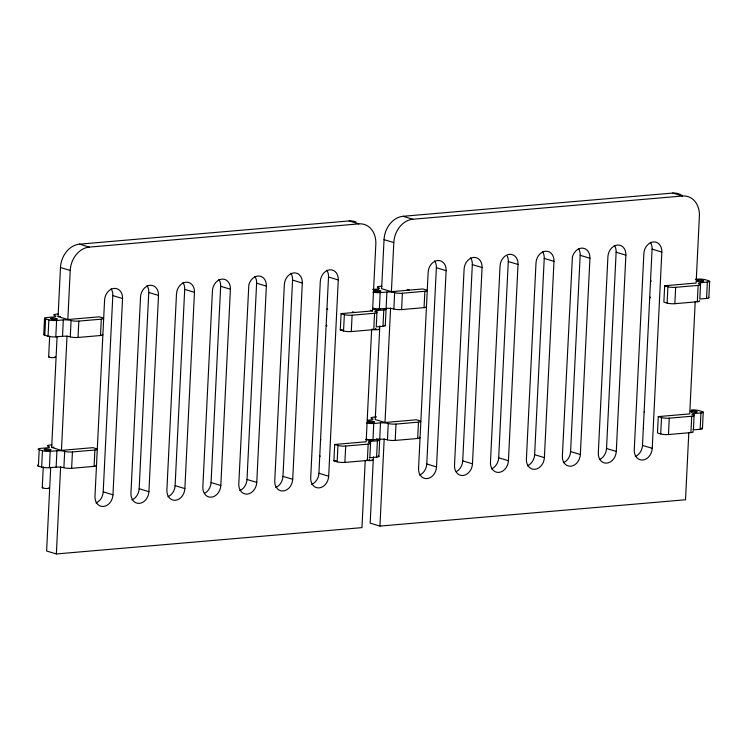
<?xml version="1.0" encoding="UTF-8"?>
<svg xmlns="http://www.w3.org/2000/svg" width="747" height="747" viewBox="0 0 747 747"><rect width="100%" height="100%" fill="white"/><g stroke="black" fill="none" stroke-linecap="round" stroke-linejoin="round"><path stroke-width="1.12" d="M43.746 334.591L44.549 318.241M96.027 465.269A5.556 1.018 2.8 0 1 94.094 466.371L71.628 468.304A5.556 1.018 2.8 0 1 63.887 467.706A5.556 1.018 2.8 0 0 56.137 467.118L49.395 467.697A5.556 1.018 2.8 0 1 41.655 467.099L38.405 466.119L39.199 449.759A5.556 1.018 2.8 0 1 40.441 448.396L47.182 447.808A5.556 1.018 2.8 0 0 48.424 446.445A5.556 1.018 2.8 0 1 49.666 445.072L51.916 444.876M102.124 334.282A5.556 1.018 2.8 0 1 100.5 335.524L78.024 337.457A5.556 1.018 2.8 0 1 70.283 336.869A5.556 1.018 2.8 0 0 62.533 336.271L55.801 336.85A5.556 1.018 2.8 0 1 48.051 336.253L44.801 335.272L45.604 318.913A5.556 1.018 2.8 0 1 46.846 317.55L53.588 316.971A5.556 1.018 2.8 0 0 54.83 315.598A5.556 1.018 2.8 0 1 56.072 314.226L58.313 314.039M41.655 467.099L42.448 450.749L39.199 449.759M48.051 336.253L48.854 319.903L45.604 318.913M42.252 487.735L43.27 466.922M48.648 356.898L49.666 336.075M49.395 467.697L50.198 451.337L56.94 450.758A5.556 1.018 2.8 0 1 64.681 451.356A5.556 1.018 2.8 0 0 72.431 451.954L94.897 450.011A5.556 1.018 2.8 0 0 96.139 448.648L92.889 447.658L61.431 450.376L51.674 447.425L57.108 336.402M55.801 336.85L56.595 320.491L63.336 319.912A5.556 1.018 2.8 0 1 71.086 320.51A5.556 1.018 2.8 0 0 78.827 321.107L101.293 319.165A5.556 1.018 2.8 0 0 102.544 317.802L99.286 316.821L67.828 319.529L58.079 316.579L60.479 267.51A22.214 17.573 -73.2 0 1 79.518 244.157L349.157 220.935A22.214 17.573 -73.2 0 1 355.955 221.999M50.712 467.267L46.613 551.015L56.361 553.957L361.959 527.634L365.246 460.441M56.137 467.118L56.94 450.758M62.533 336.271L63.336 319.912M56.361 553.957L60.628 466.726M61.431 450.376L67.034 335.879M67.828 319.529L70.227 270.461A22.214 17.573 -73.2 0 1 89.276 247.108L358.915 223.876A22.214 17.573 -73.2 0 1 375.825 244.138L372.557 310.92L341.099 313.628L340.296 329.987L343.545 330.968A5.556 1.018 2.8 0 0 351.295 331.565L373.761 329.632A5.556 1.018 2.8 0 0 375.396 328.391M63.887 467.706L64.681 451.356M70.283 336.869L71.086 320.51M71.628 468.304L72.431 451.954M78.024 337.457L78.827 321.107M94.094 466.371L94.897 450.011M100.5 335.524L101.293 319.165M96.027 502.955A11.102 8.787 -73.2 0 0 103.207 491.843L112.806 295.579A11.102 8.787 -73.2 0 0 111.042 288.753M112.956 494.794L122.555 298.529A11.102 8.787 -73.2 0 0 114.104 288.398A11.102 8.787 -73.2 0 0 104.58 300.07L94.981 496.344A11.102 8.787 -73.2 0 0 103.441 506.475A11.102 8.787 -73.2 0 0 112.956 494.794L103.207 491.843M131.986 499.855A11.102 8.787 -73.2 0 0 139.157 488.753L148.756 292.479A11.102 8.787 -73.2 0 0 147 285.653M148.914 491.694L158.513 295.429A11.102 8.787 -73.2 0 0 150.054 285.298A11.102 8.787 -73.2 0 0 140.539 296.979L130.94 493.244A11.102 8.787 -73.2 0 0 139.39 503.375A11.102 8.787 -73.2 0 0 148.914 491.694L139.157 488.753M167.935 496.755A11.102 8.787 -73.2 0 0 175.106 485.653L184.705 289.388A11.102 8.787 -73.2 0 0 182.95 282.553M184.864 488.603L194.463 292.329A11.102 8.787 -73.2 0 0 186.012 282.198A11.102 8.787 -73.2 0 0 176.488 293.879L166.889 490.144A11.102 8.787 -73.2 0 0 175.34 500.275A11.102 8.787 -73.2 0 0 184.864 488.603L175.106 485.653M204.641 493.309A11.102 8.787 -73.2 0 0 211.065 482.553L220.664 286.288A11.102 8.787 -73.2 0 0 218.899 279.462M220.813 485.503L230.412 289.238A11.102 8.787 -73.2 0 0 221.962 279.107A11.102 8.787 -73.2 0 0 212.437 290.779L202.839 487.053A11.102 8.787 -73.2 0 0 211.298 497.185A11.102 8.787 -73.2 0 0 220.813 485.503L211.065 482.553M239.834 490.564A11.102 8.787 -73.2 0 0 247.014 479.462L256.613 283.188A11.102 8.787 -73.2 0 0 254.848 276.362M256.763 482.403L266.371 286.138A11.102 8.787 -73.2 0 0 259.078 275.998A11.102 8.787 -73.2 0 0 248.835 284.84L238.788 483.953A11.102 8.787 -73.2 0 0 247.248 494.084A11.102 8.787 -73.2 0 0 256.763 482.403L247.014 479.462M275.792 487.464A11.102 8.787 -73.2 0 0 282.964 476.362L292.563 280.097A11.102 8.787 -73.2 0 0 290.807 273.262M292.721 479.313L302.32 283.038A11.102 8.787 -73.2 0 0 293.86 272.907A11.102 8.787 -73.2 0 0 284.346 284.588L274.747 480.853A11.102 8.787 -73.2 0 0 283.197 490.984A11.102 8.787 -73.2 0 0 292.721 479.313L282.964 476.362M311.742 484.373A11.102 8.787 -73.2 0 0 318.913 473.262L328.512 276.997A11.102 8.787 -73.2 0 0 326.756 270.171M328.671 476.212L338.27 279.948A11.102 8.787 -73.2 0 0 329.819 269.816A11.102 8.787 -73.2 0 0 320.295 281.488L310.696 477.763A11.102 8.787 -73.2 0 0 319.146 487.894A11.102 8.787 -73.2 0 0 328.671 476.212L318.913 473.262M369.298 459.368A5.556 1.018 2.8 0 1 367.365 460.469L344.899 462.412A5.556 1.018 2.8 0 1 337.149 461.814L333.9 460.834L334.703 444.474L366.151 441.766L371.642 329.586M337.149 461.814L337.952 445.455L334.703 444.474M343.545 330.968L344.348 314.618L341.099 313.628M344.899 462.412L345.693 446.052L368.168 444.12A5.556 1.018 2.8 0 0 369.41 442.747A5.556 1.018 2.8 0 1 370.652 441.384L377.394 440.795A5.556 1.018 2.8 0 0 378.636 439.432L376.469 438.778M351.295 331.565L352.098 315.206L374.564 313.273A5.556 1.018 2.8 0 0 375.806 311.901A5.556 1.018 2.8 0 1 377.048 310.537L383.79 309.958A5.556 1.018 2.8 0 0 385.032 308.586M367.365 460.469L368.168 444.12M373.761 329.632L374.564 313.273M369.289 457.79A5.556 1.018 2.8 0 1 369.849 457.734L370.652 441.384M377.048 310.537L376.245 326.887L382.987 326.308A5.556 1.018 2.8 0 0 385.135 325.347M378.29 289.911L378.393 287.726A5.556 1.018 2.8 0 1 379.635 286.353L381.885 286.166M365.685 439.357A5.556 1.018 2.8 0 0 372.968 439.824L373.761 423.465L380.503 422.886A5.556 1.018 2.8 0 1 388.253 423.484A5.556 1.018 2.8 0 0 395.994 424.081L418.469 422.139A5.556 1.018 2.8 0 0 419.711 420.776L416.452 419.786L384.994 422.503L375.246 419.553L379.821 325.879M372.613 308.623A5.556 1.018 2.8 0 0 379.364 308.978L380.167 292.619L386.899 292.04A5.556 1.018 2.8 0 1 394.649 292.637A5.556 1.018 2.8 0 0 402.39 293.235L424.866 291.293A5.556 1.018 2.8 0 0 426.107 289.929L422.858 288.949L391.4 291.657L381.642 288.706L384.042 239.638A22.214 17.573 -73.2 0 1 403.091 216.285L672.73 193.062A22.214 17.573 -73.2 0 1 681.572 195.21M373.425 456.847L370.176 523.143L379.934 526.084L685.522 499.762L688.809 432.569M369.849 457.734L376.591 457.155L377.394 440.795M382.987 326.308L383.79 309.958M378.888 456.464L379.681 440.104M372.968 439.824L379.7 439.245L380.503 422.886M385.284 325.617L386.087 309.258M379.364 308.978L386.106 308.399L386.899 292.04M379.934 526.084L384.201 438.853M384.994 422.503L390.597 308.007M391.4 291.657L393.8 242.588A22.214 17.573 -73.2 0 1 412.839 219.235L682.478 196.003A22.214 17.573 -73.2 0 1 699.388 216.266L696.12 283.048L664.662 285.756L663.868 302.115L667.118 303.095A5.556 1.018 2.8 0 0 674.858 303.693L697.334 301.76A5.556 1.018 2.8 0 0 699.257 300.658M419.291 437.256A5.556 1.018 2.8 0 1 417.666 438.498L395.191 440.431A5.556 1.018 2.8 0 1 387.45 439.834L388.253 423.484M426.21 306.69A5.556 1.018 2.8 0 1 424.063 307.652L401.597 309.585A5.556 1.018 2.8 0 1 393.846 308.997L394.649 292.637M395.191 440.431L395.994 424.081M401.597 309.585L402.39 293.235M417.666 438.498L418.469 422.139M424.063 307.652L424.866 291.293M419.599 475.083A11.102 8.787 -73.2 0 0 426.77 463.971L436.369 267.706A11.102 8.787 -73.2 0 0 434.614 260.88M436.528 466.922L446.127 270.657A11.102 8.787 -73.2 0 0 437.667 260.526A11.102 8.787 -73.2 0 0 428.152 272.197L418.553 468.472A11.102 8.787 -73.2 0 0 427.004 478.603A11.102 8.787 -73.2 0 0 436.528 466.922L426.77 463.971M456.305 471.637A11.102 8.787 -73.2 0 0 462.72 460.88L472.328 264.606A11.102 8.787 -73.2 0 0 470.563 257.78M472.477 463.822L482.076 267.557A11.102 8.787 -73.2 0 0 473.626 257.426A11.102 8.787 -73.2 0 0 464.102 269.107L454.503 465.372A11.102 8.787 -73.2 0 0 462.953 475.503A11.102 8.787 -73.2 0 0 472.477 463.822L462.72 460.88M491.498 468.883A11.102 8.787 -73.2 0 0 498.679 457.78L508.277 261.515A11.102 8.787 -73.2 0 0 507.334 256.165M508.427 460.731L518.026 264.457A11.102 8.787 -73.2 0 0 509.575 254.325A11.102 8.787 -73.2 0 0 500.051 266.007L490.452 462.272A11.102 8.787 -73.2 0 0 498.912 472.403A11.102 8.787 -73.2 0 0 508.427 460.731L498.679 457.78M527.447 465.792A11.102 8.787 -73.2 0 0 534.628 454.68L544.227 258.415A11.102 8.787 -73.2 0 0 542.462 251.59M544.386 457.631L553.985 261.366A11.102 8.787 -73.2 0 0 545.525 251.235A11.102 8.787 -73.2 0 0 536.001 262.907L526.402 459.181A11.102 8.787 -73.2 0 0 534.861 469.312A11.102 8.787 -73.2 0 0 544.386 457.631L534.628 454.68M563.406 462.692A11.102 8.787 -73.2 0 0 570.577 451.59L580.176 255.315A11.102 8.787 -73.2 0 0 578.421 248.49M580.335 454.531L589.934 258.266A11.102 8.787 -73.2 0 0 582.651 248.125A11.102 8.787 -73.2 0 0 572.398 256.968L562.36 456.081A11.102 8.787 -73.2 0 0 570.811 466.212A11.102 8.787 -73.2 0 0 580.335 454.531L570.577 451.59M599.355 459.592A11.102 8.787 -73.2 0 0 606.536 448.489L616.135 252.225A11.102 8.787 -73.2 0 0 614.37 245.389M616.284 451.44L625.883 255.166A11.102 8.787 -73.2 0 0 617.433 245.035A11.102 8.787 -73.2 0 0 607.909 256.716L598.31 452.981A11.102 8.787 -73.2 0 0 606.76 463.112A11.102 8.787 -73.2 0 0 616.284 451.44L606.536 448.489M635.305 456.501A11.102 8.787 -73.2 0 0 642.485 445.389L652.084 249.125A11.102 8.787 -73.2 0 0 650.32 242.299M652.234 448.34L661.833 252.075A11.102 8.787 -73.2 0 0 653.382 241.944A11.102 8.787 -73.2 0 0 643.858 253.616L634.259 449.89A11.102 8.787 -73.2 0 0 642.719 460.021A11.102 8.787 -73.2 0 0 652.234 448.34L642.485 445.389M695.205 301.713L689.724 413.894L658.266 416.602L657.463 432.961L660.712 433.942A5.556 1.018 2.8 0 0 668.462 434.539L690.928 432.597A5.556 1.018 2.8 0 0 692.861 431.495M660.712 433.942L661.515 417.582L658.266 416.602M667.118 303.095L667.911 286.745L664.662 285.756M668.462 434.539L669.265 418.18L691.731 416.247A5.556 1.018 2.8 0 0 692.973 414.874A5.556 1.018 2.8 0 1 694.215 413.511L700.957 412.923A5.556 1.018 2.8 0 0 702.199 411.56L698.949 410.579A5.556 1.018 2.8 0 0 691.199 409.982M674.858 303.693L675.662 287.334L698.128 285.401A5.556 1.018 2.8 0 0 699.369 284.028A5.556 1.018 2.8 0 1 700.611 282.665L707.353 282.086A5.556 1.018 2.8 0 0 708.595 280.713L705.345 279.733A5.556 1.018 2.8 0 0 697.605 279.135L695.354 279.331M690.928 432.597L691.731 416.247M697.334 301.76L698.128 285.401M692.861 429.917A5.556 1.018 2.8 0 1 693.412 429.861L694.215 413.511M700.611 282.665L699.818 299.015L706.559 298.436A5.556 1.018 2.8 0 0 708.492 297.334M693.412 429.861L700.154 429.282L700.957 412.923M706.559 298.436L707.353 282.086M702.451 428.591L703.254 412.232M708.847 297.745L709.65 281.386M58.079 316.579L60.32 316.383M372.66 289.481L377.151 289.098A5.556 1.018 2.8 0 0 378.393 287.726M340.296 329.987L342.546 329.791M376.609 416.91L373.239 417.2A5.556 1.018 2.8 0 0 371.997 418.572A5.556 1.018 2.8 0 1 370.755 419.935L367.384 420.234M51.674 447.425L53.924 447.229M333.9 460.834L336.141 460.638M672.73 193.062L682.478 196.003M652.084 249.125L661.833 252.075M616.135 252.225L625.883 255.166M580.176 255.315L589.934 258.266M544.227 258.415L553.985 261.366M403.091 216.285L412.839 219.235M508.277 261.515L518.026 264.457M349.157 220.935L358.915 223.876M472.328 264.606L482.076 267.557M384.042 239.638L393.8 242.588M436.369 267.706L446.127 270.657M407.208 289.453L409.375 290.107M328.512 276.997L338.27 279.948M292.563 280.097L302.32 283.038M370.391 310.266L372.557 310.92M352.416 311.816L354.582 312.47M256.613 283.188L266.371 286.138M220.664 286.288L230.412 289.238M79.518 244.157L89.276 247.108M184.705 289.388L194.463 292.329M148.756 292.479L158.513 295.429M60.479 267.51L70.227 270.461M112.806 295.579L122.555 298.529M48.938 487.763A3.474 0.635 2.8 0 1 45.147 488.445A3.474 0.635 2.8 0 1 43.009 487.305M54.904 356.749A3.474 0.635 2.8 0 1 52.458 357.645A3.474 0.635 2.8 0 1 48.938 356.58M379.906 308.595A3.474 0.635 2.8 0 1 376.115 309.277A3.474 0.635 2.8 0 1 373.976 308.147M352.098 315.206A5.556 1.018 2.8 0 1 344.348 314.618M327.709 309.575A5.556 1.018 2.8 0 1 327.522 308.66M326.906 325.925A5.556 1.018 2.8 0 1 326.728 325.01M373.715 439.619A3.474 0.635 2.8 0 1 369.718 440.123A3.474 0.635 2.8 0 1 367.104 439.105M345.693 446.052A5.556 1.018 2.8 0 1 337.952 445.455M378.215 455.913A5.556 1.018 2.8 0 1 376.591 457.155M320.79 440.142A5.556 1.018 2.8 0 1 320.874 439.619M319.987 456.501A5.556 1.018 2.8 0 1 320.071 455.969M50.198 451.337A5.556 1.018 2.8 0 1 42.448 450.749M38.405 466.119A5.556 1.018 2.8 0 1 37.836 465.073M56.595 320.491A5.556 1.018 2.8 0 1 48.854 319.903M44.801 335.272A5.556 1.018 2.8 0 1 44.568 334.124M372.071 459.722A3.474 0.635 2.8 0 1 371.296 460.582A3.474 0.635 2.8 0 1 366.46 460.208M378.906 329.044A3.474 0.635 2.8 0 1 376.469 329.782A3.474 0.635 2.8 0 1 372.221 329.025M675.662 287.334A5.556 1.018 2.8 0 1 667.911 286.745M650.973 281.563A5.556 1.018 2.8 0 1 651.095 280.788M650.17 297.922A5.556 1.018 2.8 0 1 650.292 297.138M669.265 418.18A5.556 1.018 2.8 0 1 661.515 417.582M701.788 428.04A5.556 1.018 2.8 0 1 700.154 429.282M644.231 412.129A5.556 1.018 2.8 0 1 644.278 411.868M643.559 428.629A5.556 1.018 2.8 0 1 643.475 428.227M373.761 423.465A5.556 1.018 2.8 0 1 366.478 422.998M379.7 439.245A5.556 1.018 2.8 0 1 387.45 439.834M380.167 292.619A5.556 1.018 2.8 0 1 372.884 292.152M386.106 308.399A5.556 1.018 2.8 0 1 393.846 308.997M45.38 450.067A3.474 0.635 2.8 0 0 50.992 449.937A3.474 0.635 2.8 0 0 46.333 449.022A3.474 0.635 2.8 0 0 45.38 450.067M51.776 319.221A3.474 0.635 2.8 0 0 57.388 319.09A3.474 0.635 2.8 0 0 52.729 318.175A3.474 0.635 2.8 0 0 51.776 319.221M368.943 422.195A3.474 0.635 2.8 0 0 374.555 422.064A3.474 0.635 2.8 0 0 369.896 421.149A3.474 0.635 2.8 0 0 368.943 422.195M375.349 291.349A3.474 0.635 2.8 0 0 380.951 291.218A3.474 0.635 2.8 0 0 376.301 290.303A3.474 0.635 2.8 0 0 375.349 291.349M698.043 281.199A3.474 0.635 2.8 0 0 703.655 281.068A3.474 0.635 2.8 0 0 698.996 280.144A3.474 0.635 2.8 0 0 698.043 281.199M691.647 412.036A3.474 0.635 2.8 0 0 697.259 411.905A3.474 0.635 2.8 0 0 692.6 410.99A3.474 0.635 2.8 0 0 691.647 412.036"/></g></svg>
